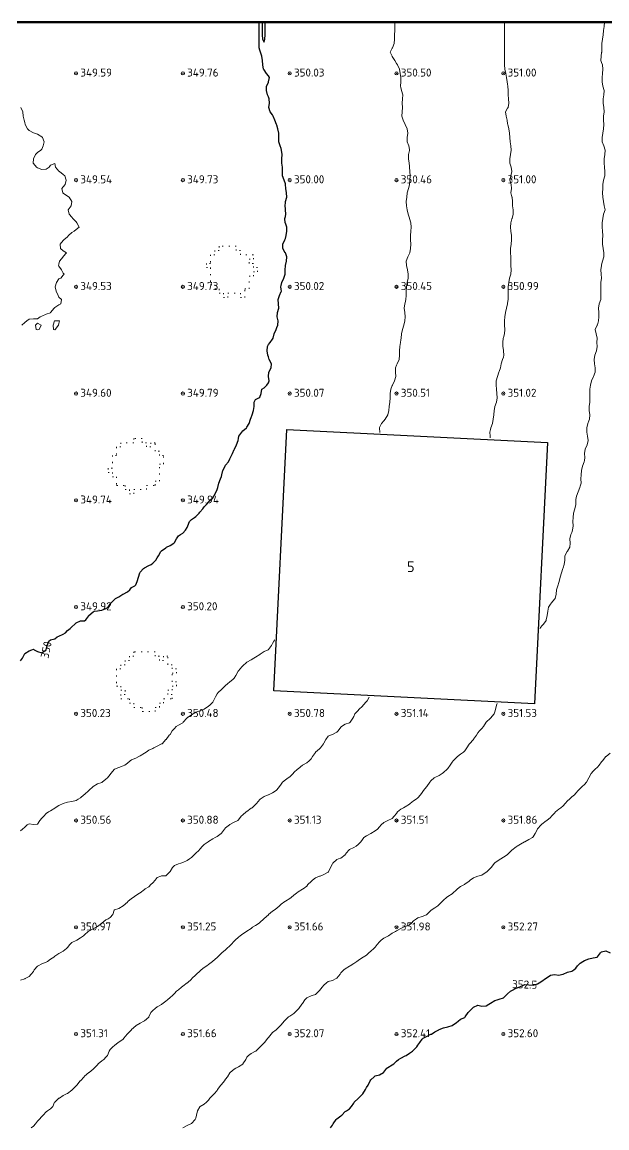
# Model space of a CAD drawing. Header units: metres. Extents: x 137 to 305, y -4507 to -4328.
# Drawn here: x 186.4 to 241.1, y -4431.3 to -4327.7 of the extents above; entities that cross this region are included whole.
import ezdxf
from ezdxf.enums import TextEntityAlignment as Align

# ---------------------------------------------------------------- set-up
doc = ezdxf.new("R2010")
doc.units = ezdxf.units.M
doc.linetypes.add('DOT', pattern=[0.508, 0, -0.508])
for name, color, linetype, lineweight in [('UZ013_СТРОЕНИЯ', 7, 'Continuous', 30), ('UZ013_СТРОЕНИЯ_ПОДП', 7, 'Continuous', 13), ('UZ329_ГОРИЗОНТАЛИ_ОСН', 30, 'Continuous', 13), ('UZ329_ГОРИЗОНТАЛИ_ПОДП', 30, 'Continuous', 13), ('UZ329_ГОРИЗОНТАЛИ_УТОЛЩ', 30, 'Continuous', 30), ('UZ330_ОТМЕТКИ', 7, 'Continuous', 13), ('UZ368_РАСТИТЕЛЬНОСТЬ', 94, 'Continuous', 13), ('КОНТРОЛЬ_ТРЕБУЕТ_ДЕШИФР', 1, 'Continuous', 25), ('РАМКА', 7, 'Continuous', 50)]:
    doc.layers.add(name, color=color, linetype=linetype, lineweight=lineweight)
doc.styles.add('GOST', font='isocpeur.ttf')

msp = doc.modelspace()

# ---------------------------------------------------------------- linework, layer by layer
at = {"layer": 'UZ013_СТРОЕНИЯ'}
msp.add_lwpolyline([(209.94, -4390.4), (211.16, -4365.91), (235.56, -4367.13), (234.34, -4391.62), (209.94, -4390.4)], close=True, dxfattribs=at)
at = {"layer": 'UZ329_ГОРИЗОНТАЛИ_ОСН'}
for points in [[(219.86, -4366.19, 350.5), (219.86, -4366.15, 350.5), (219.82, -4365.79, 350.5), (219.82, -4365.75, 350.5), (219.82, -4365.74, 350.5), (220.01, -4365.35, 350.5), (220.22, -4365.09, 350.5), (220.35, -4364.95, 350.5), (220.62, -4364.55, 350.5), (220.62, -4364.54, 350.5), (220.69, -4364.15, 350.5), (220.74, -4363.75, 350.5), (220.8, -4363.35, 350.5), (220.81, -4362.95, 350.5), (220.83, -4362.55, 350.5), (220.9, -4362.15, 350.5), (221.02, -4361.78, 350.5), (221.03, -4361.75, 350.5), (221.24, -4361.35, 350.5), (221.35, -4360.95, 350.5), (221.31, -4360.55, 350.5), (221.31, -4360.15, 350.5), (221.42, -4359.89, 350.5), (221.49, -4359.75, 350.5), (221.66, -4359.35, 350.5), (221.7, -4358.95, 350.5), (221.69, -4358.55, 350.5), (221.73, -4358.15, 350.5), (221.78, -4357.75, 350.5), (221.82, -4357.52, 350.5), (221.84, -4357.35, 350.5), (221.89, -4356.95, 350.5), (221.97, -4356.55, 350.5), (222.11, -4356.15, 350.5), (222.2, -4355.75, 350.5), (222.22, -4355.35, 350.5), (222.19, -4354.95, 350.5), (222.14, -4354.55, 350.5), (222.19, -4354.15, 350.5), (222.22, -4354.05, 350.5), (222.29, -4353.75, 350.5), (222.31, -4353.35, 350.5), (222.31, -4352.95, 350.5), (222.34, -4352.55, 350.5), (222.42, -4352.15, 350.5), (222.51, -4351.75, 350.5), (222.52, -4351.35, 350.5), (222.45, -4350.95, 350.5), (222.35, -4350.55, 350.5), (222.32, -4350.15, 350.5), (222.48, -4349.75, 350.5), (222.62, -4349.42, 350.5), (222.65, -4349.35, 350.5), (222.74, -4348.95, 350.5), (222.77, -4348.55, 350.5), (222.74, -4348.15, 350.5), (222.73, -4347.75, 350.5), (222.76, -4347.35, 350.5), (222.78, -4346.95, 350.5), (222.75, -4346.55, 350.5), (222.63, -4346.15, 350.5), (222.62, -4346.11, 350.5), (222.5, -4345.75, 350.5), (222.4, -4345.35, 350.5), (222.34, -4344.95, 350.5), (222.33, -4344.55, 350.5), (222.38, -4344.15, 350.5), (222.42, -4343.75, 350.5), (222.53, -4343.35, 350.5), (222.62, -4342.98, 350.5), (222.63, -4342.95, 350.5), (222.66, -4342.55, 350.5), (222.71, -4342.15, 350.5), (222.68, -4341.75, 350.5), (222.63, -4341.35, 350.5), (222.62, -4341.24, 350.5), (222.59, -4340.95, 350.5), (222.54, -4340.55, 350.5), (222.54, -4340.15, 350.5), (222.62, -4339.78, 350.5), (222.63, -4339.75, 350.5), (222.62, -4339.68, 350.5), (222.58, -4339.35, 350.5), (222.43, -4338.95, 350.5), (222.41, -4338.55, 350.5), (222.49, -4338.15, 350.5), (222.4, -4337.75, 350.5), (222.22, -4337.35, 350.5), (222.22, -4337.34, 350.5), (222.05, -4336.95, 350.5), (221.92, -4336.55, 350.5), (221.94, -4336.15, 350.5), (221.98, -4335.75, 350.5), (221.96, -4335.35, 350.5), (221.99, -4334.95, 350.5), (222.02, -4334.55, 350.5), (221.89, -4334.15, 350.5), (221.82, -4333.88, 350.5), (221.79, -4333.75, 350.5), (221.82, -4333.35, 350.5), (221.81, -4332.95, 350.5), (221.77, -4332.55, 350.5), (221.7, -4332.15, 350.5), (221.51, -4331.75, 350.5), (221.42, -4331.62, 350.5), (221.26, -4331.35, 350.5), (221.02, -4330.97, 350.5), (221.01, -4330.95, 350.5), (220.83, -4330.55, 350.5), (221.02, -4330.19, 350.5), (221.03, -4330.15, 350.5), (221.19, -4329.75, 350.5), (221.23, -4329.35, 350.5), (221.24, -4328.95, 350.5), (221.25, -4328.55, 350.5), (221.25, -4328.15, 350.5), (221.25, -4327.75, 350.5)], [(230.2, -4366.71, 351), (230.19, -4366.55, 351), (230.16, -4366.15, 351), (230.22, -4365.93, 351), (230.26, -4365.75, 351), (230.39, -4365.35, 351), (230.46, -4364.95, 351), (230.52, -4364.55, 351), (230.56, -4364.15, 351), (230.62, -4363.78, 351), (230.63, -4363.75, 351), (230.78, -4363.35, 351), (230.83, -4362.95, 351), (230.8, -4362.55, 351), (230.79, -4362.15, 351), (230.75, -4361.75, 351), (230.76, -4361.35, 351), (230.86, -4360.95, 351), (231, -4360.55, 351), (231.02, -4360.48, 351), (231.15, -4360.15, 351), (231.22, -4359.75, 351), (231.35, -4359.35, 351), (231.42, -4359.13, 351), (231.47, -4358.95, 351), (231.43, -4358.55, 351), (231.42, -4358.48, 351), (231.37, -4358.15, 351), (231.36, -4357.75, 351), (231.41, -4357.35, 351), (231.42, -4357.31, 351), (231.52, -4356.95, 351), (231.56, -4356.55, 351), (231.54, -4356.15, 351), (231.53, -4355.75, 351), (231.55, -4355.35, 351), (231.63, -4354.95, 351), (231.71, -4354.55, 351), (231.81, -4354.15, 351), (231.82, -4354.09, 351), (231.88, -4353.75, 351), (231.87, -4353.35, 351), (231.86, -4352.95, 351), (231.88, -4352.55, 351), (231.92, -4352.15, 351), (232, -4351.75, 351), (232.12, -4351.35, 351), (232.16, -4350.95, 351), (232.13, -4350.55, 351), (232.13, -4350.15, 351), (232.13, -4349.75, 351), (232.1, -4349.35, 351), (232.1, -4348.95, 351), (232.15, -4348.55, 351), (232.19, -4348.15, 351), (232.17, -4347.75, 351), (232.11, -4347.35, 351), (232.09, -4346.95, 351), (232.11, -4346.55, 351), (232.22, -4346.18, 351), (232.23, -4346.15, 351), (232.33, -4345.75, 351), (232.33, -4345.35, 351), (232.29, -4344.95, 351), (232.28, -4344.55, 351), (232.23, -4344.15, 351), (232.22, -4344.11, 351), (232.13, -4343.75, 351), (232.18, -4343.35, 351), (232.16, -4342.95, 351), (232.03, -4342.55, 351), (232.12, -4342.15, 351), (232.22, -4341.75, 351), (232.22, -4341.75, 351), (232.22, -4341.74, 351), (232.15, -4341.35, 351), (232.03, -4340.95, 351), (232.03, -4340.55, 351), (232.1, -4340.15, 351), (232.16, -4339.75, 351), (232.12, -4339.35, 351), (232.05, -4338.95, 351), (232.03, -4338.55, 351), (231.99, -4338.15, 351), (231.92, -4337.75, 351), (231.84, -4337.35, 351), (231.82, -4337.28, 351), (231.77, -4336.95, 351), (231.67, -4336.55, 351), (231.63, -4336.15, 351), (231.82, -4335.82, 351), (231.86, -4335.75, 351), (231.93, -4335.35, 351), (231.91, -4334.95, 351), (231.88, -4334.55, 351), (231.87, -4334.15, 351), (231.85, -4333.75, 351), (231.82, -4333.57, 351), (231.77, -4333.35, 351), (231.71, -4332.95, 351), (231.64, -4332.55, 351), (231.55, -4332.15, 351), (231.54, -4331.75, 351), (231.54, -4331.35, 351), (231.52, -4330.95, 351), (231.52, -4330.55, 351), (231.52, -4330.15, 351), (231.53, -4329.75, 351), (231.53, -4329.35, 351), (231.53, -4328.95, 351), (231.53, -4328.55, 351), (231.53, -4328.15, 351), (231.53, -4327.75, 351)], [(234.84, -4384.57, 351.5), (234.85, -4384.55, 351.5), (235.02, -4384.32, 351.5), (235.19, -4384.15, 351.5), (235.42, -4383.8, 351.5), (235.44, -4383.75, 351.5), (235.53, -4383.35, 351.5), (235.58, -4382.95, 351.5), (235.64, -4382.55, 351.5), (235.82, -4382.29, 351.5), (235.93, -4382.15, 351.5), (236.22, -4381.82, 351.5), (236.26, -4381.75, 351.5), (236.35, -4381.35, 351.5), (236.41, -4380.95, 351.5), (236.53, -4380.55, 351.5), (236.62, -4380.26, 351.5), (236.65, -4380.15, 351.5), (236.74, -4379.75, 351.5), (236.87, -4379.35, 351.5), (237, -4378.95, 351.5), (237.02, -4378.89, 351.5), (237.12, -4378.55, 351.5), (237.17, -4378.15, 351.5), (237.17, -4377.75, 351.5), (237.4, -4377.35, 351.5), (237.42, -4377.32, 351.5), (237.65, -4376.95, 351.5), (237.68, -4376.55, 351.5), (237.63, -4376.15, 351.5), (237.73, -4375.75, 351.5), (237.82, -4375.56, 351.5), (237.89, -4375.35, 351.5), (237.94, -4374.95, 351.5), (237.93, -4374.55, 351.5), (237.94, -4374.15, 351.5), (237.99, -4373.75, 351.5), (238.11, -4373.35, 351.5), (238.2, -4372.95, 351.5), (238.21, -4372.55, 351.5), (238.22, -4372.47, 351.5), (238.26, -4372.15, 351.5), (238.41, -4371.75, 351.5), (238.59, -4371.35, 351.5), (238.62, -4371.24, 351.5), (238.7, -4370.95, 351.5), (238.68, -4370.55, 351.5), (238.7, -4370.15, 351.5), (238.74, -4369.75, 351.5), (238.83, -4369.35, 351.5), (239, -4368.95, 351.5), (239.02, -4368.83, 351.5), (239.05, -4368.55, 351.5), (239.03, -4368.15, 351.5), (239.08, -4367.75, 351.5), (239.27, -4367.35, 351.5), (239.35, -4366.95, 351.5), (239.29, -4366.55, 351.5), (239.22, -4366.15, 351.5), (239.23, -4365.75, 351.5), (239.34, -4365.35, 351.5), (239.42, -4365.1, 351.5), (239.47, -4364.95, 351.5), (239.51, -4364.55, 351.5), (239.44, -4364.15, 351.5), (239.46, -4363.75, 351.5), (239.53, -4363.35, 351.5), (239.53, -4362.95, 351.5), (239.51, -4362.55, 351.5), (239.51, -4362.15, 351.5), (239.57, -4361.75, 351.5), (239.67, -4361.35, 351.5), (239.82, -4361, 351.5), (239.85, -4360.95, 351.5), (240.01, -4360.55, 351.5), (240, -4360.15, 351.5), (239.94, -4359.75, 351.5), (239.91, -4359.35, 351.5), (239.98, -4358.95, 351.5), (240.15, -4358.55, 351.5), (240.2, -4358.15, 351.5), (240.17, -4357.75, 351.5), (240.19, -4357.35, 351.5), (240.11, -4356.95, 351.5), (240.02, -4356.55, 351.5), (240.19, -4356.15, 351.5), (240.22, -4356.1, 351.5), (240.34, -4355.75, 351.5), (240.37, -4355.35, 351.5), (240.35, -4354.95, 351.5), (240.33, -4354.55, 351.5), (240.4, -4354.15, 351.5), (240.53, -4353.75, 351.5), (240.56, -4353.35, 351.5), (240.55, -4352.95, 351.5), (240.55, -4352.55, 351.5), (240.56, -4352.15, 351.5), (240.6, -4351.75, 351.5), (240.57, -4351.35, 351.5), (240.55, -4350.95, 351.5), (240.6, -4350.55, 351.5), (240.62, -4350.49, 351.5), (240.71, -4350.15, 351.5), (240.83, -4349.75, 351.5), (240.83, -4349.35, 351.5), (240.75, -4348.95, 351.5), (240.7, -4348.55, 351.5), (240.7, -4348.15, 351.5), (240.72, -4347.75, 351.5), (240.7, -4347.35, 351.5), (240.66, -4346.95, 351.5), (240.68, -4346.55, 351.5), (240.73, -4346.15, 351.5), (240.81, -4345.75, 351.5), (240.95, -4345.35, 351.5), (240.87, -4344.95, 351.5), (240.78, -4344.55, 351.5), (240.74, -4344.15, 351.5), (240.71, -4343.75, 351.5), (240.72, -4343.35, 351.5), (240.73, -4342.95, 351.5), (240.8, -4342.55, 351.5), (240.91, -4342.15, 351.5), (240.91, -4341.75, 351.5), (240.88, -4341.35, 351.5), (240.86, -4340.95, 351.5), (240.86, -4340.55, 351.5), (240.92, -4340.15, 351.5), (240.95, -4339.75, 351.5), (240.82, -4339.35, 351.5), (240.66, -4338.95, 351.5), (240.66, -4338.55, 351.5), (240.73, -4338.15, 351.5), (240.79, -4337.75, 351.5), (240.83, -4337.35, 351.5), (240.8, -4336.95, 351.5), (240.8, -4336.55, 351.5), (240.85, -4336.15, 351.5), (240.82, -4335.75, 351.5), (240.77, -4335.35, 351.5), (240.77, -4334.95, 351.5), (240.84, -4334.55, 351.5), (240.85, -4334.15, 351.5), (240.72, -4333.75, 351.5), (240.66, -4333.35, 351.5), (240.66, -4332.95, 351.5), (240.69, -4332.55, 351.5), (240.73, -4332.15, 351.5), (240.69, -4331.75, 351.5), (240.62, -4331.53, 351.5), (240.56, -4331.35, 351.5), (240.58, -4330.95, 351.5), (240.62, -4330.59, 351.5), (240.63, -4330.55, 351.5), (240.63, -4330.15, 351.5), (240.64, -4329.75, 351.5), (240.7, -4329.35, 351.5), (240.76, -4328.95, 351.5), (240.8, -4328.55, 351.5), (240.85, -4328.15, 351.5), (240.88, -4327.75, 351.5)], [(186.33, -4356.15, 349.5), (186.62, -4355.9, 349.5), (186.8, -4355.75, 349.5), (187.02, -4355.58, 349.5), (187.42, -4355.54, 349.5), (187.82, -4355.56, 349.5), (188.07, -4355.35, 349.5), (188.22, -4355.29, 349.5), (188.62, -4355.12, 349.5), (189.02, -4354.97, 349.5), (189.04, -4354.95, 349.5), (189.36, -4354.55, 349.5), (189.42, -4354.49, 349.5), (189.82, -4354.24, 349.5), (189.99, -4354.15, 349.5), (190.06, -4353.75, 349.5), (189.82, -4353.52, 349.5), (189.75, -4353.35, 349.5), (189.57, -4352.95, 349.5), (189.47, -4352.55, 349.5), (189.59, -4352.15, 349.5), (189.82, -4351.81, 349.5), (189.99, -4351.75, 349.5), (190.22, -4351.47, 349.5), (190.3, -4351.35, 349.5), (190.22, -4351.27, 349.5), (190.07, -4350.95, 349.5), (189.82, -4350.6, 349.5), (189.79, -4350.55, 349.5), (189.82, -4350.42, 349.5), (189.86, -4350.15, 349.5), (190.2, -4349.75, 349.5), (190.22, -4349.71, 349.5), (190.51, -4349.35, 349.5), (190.22, -4349.19, 349.5), (189.96, -4348.95, 349.5), (189.93, -4348.55, 349.5), (190.22, -4348.21, 349.5), (190.27, -4348.15, 349.5), (190.62, -4347.86, 349.5), (190.72, -4347.75, 349.5), (191.02, -4347.47, 349.5), (191.24, -4347.35, 349.5), (191.42, -4347.18, 349.5), (191.71, -4346.95, 349.5), (191.49, -4346.55, 349.5), (191.42, -4346.47, 349.5), (191.13, -4346.15, 349.5), (191.02, -4346.02, 349.5), (190.77, -4345.75, 349.5), (190.69, -4345.35, 349.5), (190.95, -4344.95, 349.5), (191.01, -4344.55, 349.5), (190.76, -4344.15, 349.5), (190.62, -4344.07, 349.5), (190.22, -4343.77, 349.5), (190.19, -4343.75, 349.5), (190.09, -4343.35, 349.5), (190.22, -4343.17, 349.5), (190.4, -4342.95, 349.5), (190.48, -4342.55, 349.5), (190.36, -4342.15, 349.5), (190.22, -4342.03, 349.5), (189.87, -4341.75, 349.5), (189.82, -4341.7, 349.5), (189.51, -4341.35, 349.5), (189.42, -4340.99, 349.5), (189.02, -4341.16, 349.5), (188.91, -4341.35, 349.5), (188.62, -4341.53, 349.5), (188.22, -4341.57, 349.5), (187.82, -4341.41, 349.5), (187.72, -4341.35, 349.5), (187.42, -4341, 349.5), (187.39, -4340.95, 349.5), (187.42, -4340.56, 349.5), (187.42, -4340.55, 349.5), (187.61, -4340.15, 349.5), (187.82, -4339.98, 349.5), (188.13, -4339.75, 349.5), (188.22, -4339.64, 349.5), (188.35, -4339.35, 349.5), (188.44, -4338.95, 349.5), (188.27, -4338.55, 349.5), (188.22, -4338.5, 349.5), (187.82, -4338.26, 349.5), (187.52, -4338.15, 349.5), (187.42, -4338.11, 349.5), (187.02, -4337.91, 349.5), (186.87, -4337.75, 349.5), (186.67, -4337.35, 349.5), (186.62, -4337.16, 349.5), (186.55, -4336.95, 349.5), (186.48, -4336.55, 349.5), (186.44, -4336.15, 349.5), (186.26, -4335.75, 349.5)], [(187.82, -4355.96, 349.5), (187.61, -4356.15, 349.5), (187.68, -4356.55, 349.5), (187.82, -4356.59, 349.5), (187.98, -4356.55, 349.5), (188.15, -4356.15, 349.5), (187.82, -4355.96, 349.5)], [(189.42, -4355.73, 349.5), (189.41, -4355.75, 349.5), (189.28, -4356.15, 349.5), (189.31, -4356.55, 349.5), (189.42, -4356.59, 349.5), (189.47, -4356.55, 349.5), (189.78, -4356.15, 349.5), (189.82, -4355.99, 349.5), (189.88, -4355.75, 349.5), (189.82, -4355.72, 349.5), (189.42, -4355.73, 349.5)], [(186.22, -4403.52, 350.5), (186.42, -4403.35, 350.5), (186.62, -4403.16, 350.5), (186.85, -4402.95, 350.5), (187.02, -4402.87, 350.5), (187.42, -4402.91, 350.5), (187.82, -4402.88, 350.5), (188.02, -4402.55, 350.5), (188.22, -4402.32, 350.5), (188.4, -4402.15, 350.5), (188.62, -4401.9, 350.5), (188.84, -4401.75, 350.5), (189.02, -4401.63, 350.5), (189.42, -4401.4, 350.5), (189.47, -4401.35, 350.5), (189.82, -4401.15, 350.5), (190.22, -4400.95, 350.5), (190.22, -4400.95, 350.5), (190.62, -4400.82, 350.5), (191.02, -4400.78, 350.5), (191.42, -4400.68, 350.5), (191.62, -4400.55, 350.5), (191.82, -4400.43, 350.5), (192.16, -4400.15, 350.5), (192.22, -4400.1, 350.5), (192.6, -4399.75, 350.5), (192.62, -4399.73, 350.5), (193.02, -4399.36, 350.5), (193.03, -4399.35, 350.5), (193.42, -4399.12, 350.5), (193.82, -4398.98, 350.5), (193.87, -4398.95, 350.5), (194.22, -4398.67, 350.5), (194.36, -4398.55, 350.5), (194.62, -4398.24, 350.5), (194.69, -4398.15, 350.5), (195.01, -4397.75, 350.5), (195.02, -4397.74, 350.5), (195.42, -4397.59, 350.5), (195.82, -4397.44, 350.5), (196, -4397.35, 350.5), (196.22, -4397.19, 350.5), (196.47, -4396.95, 350.5), (196.62, -4396.85, 350.5), (197.02, -4396.7, 350.5), (197.31, -4396.55, 350.5), (197.42, -4396.49, 350.5), (197.82, -4396.25, 350.5), (197.97, -4396.15, 350.5), (198.22, -4395.96, 350.5), (198.62, -4395.79, 350.5), (198.71, -4395.75, 350.5), (199.02, -4395.57, 350.5), (199.42, -4395.37, 350.5), (199.47, -4395.35, 350.5), (199.82, -4394.97, 350.5), (199.84, -4394.95, 350.5), (200.15, -4394.55, 350.5), (200.22, -4394.49, 350.5), (200.43, -4394.15, 350.5), (200.62, -4393.92, 350.5), (200.78, -4393.75, 350.5), (201.02, -4393.63, 350.5), (201.42, -4393.39, 350.5), (201.46, -4393.35, 350.5), (201.8, -4392.95, 350.5), (201.82, -4392.93, 350.5), (202.22, -4392.64, 350.5), (202.39, -4392.55, 350.5), (202.62, -4392.4, 350.5), (203.02, -4392.26, 350.5), (203.33, -4392.15, 350.5), (203.42, -4392.13, 350.5), (203.82, -4391.83, 350.5), (203.93, -4391.75, 350.5), (204.22, -4391.45, 350.5), (204.3, -4391.35, 350.5), (204.47, -4390.95, 350.5), (204.62, -4390.69, 350.5), (204.71, -4390.55, 350.5), (205.02, -4390.27, 350.5), (205.16, -4390.15, 350.5), (205.42, -4389.9, 350.5), (205.61, -4389.75, 350.5), (205.82, -4389.56, 350.5), (206.09, -4389.35, 350.5), (206.22, -4389.2, 350.5), (206.38, -4388.95, 350.5), (206.59, -4388.55, 350.5), (206.62, -4388.52, 350.5), (206.94, -4388.15, 350.5), (207.02, -4388.07, 350.5), (207.37, -4387.75, 350.5), (207.42, -4387.72, 350.5), (207.82, -4387.49, 350.5), (208.06, -4387.35, 350.5), (208.22, -4387.24, 350.5), (208.62, -4386.98, 350.5), (208.67, -4386.95, 350.5), (209.02, -4386.7, 350.5), (209.41, -4386.55, 350.5), (209.42, -4386.54, 350.5), (209.72, -4386.15, 350.5), (209.82, -4385.95, 350.5), (209.92, -4385.75, 350.5), (210.03, -4385.62, 350.5)], [(186.22, -4417.52, 351), (186.62, -4417.37, 351), (186.67, -4417.35, 351), (187.02, -4417.15, 351), (187.21, -4416.95, 351), (187.42, -4416.68, 351), (187.5, -4416.55, 351), (187.82, -4416.18, 351), (187.86, -4416.15, 351), (188.22, -4415.98, 351), (188.62, -4415.82, 351), (188.74, -4415.75, 351), (189.02, -4415.55, 351), (189.33, -4415.35, 351), (189.42, -4415.27, 351), (189.82, -4415, 351), (189.92, -4414.95, 351), (190.22, -4414.79, 351), (190.54, -4414.55, 351), (190.62, -4414.45, 351), (190.84, -4414.15, 351), (191.02, -4413.97, 351), (191.42, -4413.8, 351), (191.5, -4413.75, 351), (191.82, -4413.54, 351), (192.12, -4413.35, 351), (192.22, -4413.26, 351), (192.55, -4412.95, 351), (192.62, -4412.91, 351), (193.02, -4412.69, 351), (193.31, -4412.55, 351), (193.42, -4412.49, 351), (193.82, -4412.17, 351), (193.84, -4412.15, 351), (194.22, -4411.85, 351), (194.44, -4411.75, 351), (194.62, -4411.63, 351), (194.85, -4411.35, 351), (195, -4410.95, 351), (195.02, -4410.93, 351), (195.42, -4410.78, 351), (195.82, -4410.55, 351), (195.82, -4410.55, 351), (196.22, -4410.19, 351), (196.27, -4410.15, 351), (196.62, -4409.86, 351), (196.77, -4409.75, 351), (197.02, -4409.57, 351), (197.36, -4409.35, 351), (197.42, -4409.31, 351), (197.82, -4409, 351), (197.89, -4408.95, 351), (198.22, -4408.75, 351), (198.43, -4408.55, 351), (198.62, -4408.38, 351), (198.81, -4408.15, 351), (199.02, -4407.88, 351), (199.36, -4407.75, 351), (199.42, -4407.73, 351), (199.82, -4407.72, 351), (200.2, -4407.35, 351), (200.22, -4407.32, 351), (200.44, -4406.95, 351), (200.62, -4406.77, 351), (201.02, -4406.6, 351), (201.22, -4406.55, 351), (201.42, -4406.49, 351), (201.82, -4406.31, 351), (202.05, -4406.15, 351), (202.22, -4406, 351), (202.48, -4405.75, 351), (202.62, -4405.62, 351), (202.9, -4405.35, 351), (203.02, -4405.24, 351), (203.27, -4404.95, 351), (203.42, -4404.8, 351), (203.78, -4404.55, 351), (203.82, -4404.53, 351), (204.22, -4404.28, 351), (204.44, -4404.15, 351), (204.62, -4404.05, 351), (204.99, -4403.75, 351), (205.02, -4403.72, 351), (205.3, -4403.35, 351), (205.42, -4403.22, 351), (205.77, -4402.95, 351), (205.82, -4402.92, 351), (206.22, -4402.71, 351), (206.57, -4402.55, 351), (206.62, -4402.5, 351), (206.88, -4402.15, 351), (207.02, -4402.02, 351), (207.34, -4401.75, 351), (207.42, -4401.7, 351), (207.82, -4401.39, 351), (207.89, -4401.35, 351), (208.22, -4401.06, 351), (208.32, -4400.95, 351), (208.62, -4400.59, 351), (208.65, -4400.55, 351), (209.02, -4400.31, 351), (209.4, -4400.15, 351), (209.42, -4400.14, 351), (209.82, -4399.96, 351), (210.16, -4399.75, 351), (210.22, -4399.67, 351), (210.47, -4399.35, 351), (210.62, -4399.14, 351), (210.76, -4398.95, 351), (211.02, -4398.75, 351), (211.27, -4398.55, 351), (211.42, -4398.45, 351), (211.74, -4398.15, 351), (211.82, -4398.06, 351), (212.16, -4397.75, 351), (212.22, -4397.7, 351), (212.62, -4397.36, 351), (212.63, -4397.35, 351), (213.02, -4397.14, 351), (213.24, -4396.95, 351), (213.42, -4396.76, 351), (213.56, -4396.55, 351), (213.82, -4396.17, 351), (213.84, -4396.15, 351), (214.22, -4395.82, 351), (214.29, -4395.75, 351), (214.59, -4395.35, 351), (214.62, -4395.29, 351), (214.79, -4394.95, 351), (215.02, -4394.65, 351), (215.23, -4394.55, 351), (215.42, -4394.5, 351), (215.82, -4394.27, 351), (215.95, -4394.15, 351), (216.22, -4393.8, 351), (216.28, -4393.75, 351), (216.62, -4393.52, 351), (217.02, -4393.39, 351), (217.07, -4393.35, 351), (217.33, -4392.95, 351), (217.42, -4392.79, 351), (217.53, -4392.55, 351), (217.82, -4392.24, 351), (217.9, -4392.15, 351), (218.22, -4391.83, 351), (218.31, -4391.75, 351), (218.62, -4391.4, 351), (218.66, -4391.35, 351), (218.87, -4391, 351)], [(187.22, -4431.35, 351.5), (187.42, -4431.18, 351.5), (187.62, -4430.95, 351.5), (187.82, -4430.72, 351.5), (187.96, -4430.55, 351.5), (188.22, -4430.28, 351.5), (188.33, -4430.15, 351.5), (188.62, -4429.84, 351.5), (188.76, -4429.75, 351.5), (189.02, -4429.56, 351.5), (189.23, -4429.35, 351.5), (189.41, -4428.95, 351.5), (189.42, -4428.94, 351.5), (189.82, -4428.57, 351.5), (189.86, -4428.55, 351.5), (190.22, -4428.31, 351.5), (190.54, -4428.15, 351.5), (190.62, -4428.11, 351.5), (191.02, -4427.81, 351.5), (191.09, -4427.75, 351.5), (191.42, -4427.42, 351.5), (191.49, -4427.35, 351.5), (191.8, -4426.95, 351.5), (191.82, -4426.93, 351.5), (192.17, -4426.55, 351.5), (192.22, -4426.51, 351.5), (192.62, -4426.16, 351.5), (192.64, -4426.15, 351.5), (193.02, -4425.85, 351.5), (193.11, -4425.75, 351.5), (193.42, -4425.44, 351.5), (193.5, -4425.35, 351.5), (193.82, -4425.07, 351.5), (194.01, -4424.95, 351.5), (194.22, -4424.73, 351.5), (194.37, -4424.55, 351.5), (194.51, -4424.15, 351.5), (194.62, -4424, 351.5), (194.85, -4423.75, 351.5), (195.02, -4423.62, 351.5), (195.37, -4423.35, 351.5), (195.42, -4423.3, 351.5), (195.82, -4423.02, 351.5), (195.88, -4422.95, 351.5), (196.19, -4422.55, 351.5), (196.22, -4422.53, 351.5), (196.61, -4422.15, 351.5), (196.62, -4422.14, 351.5), (197.02, -4421.77, 351.5), (197.04, -4421.75, 351.5), (197.42, -4421.54, 351.5), (197.77, -4421.35, 351.5), (197.82, -4421.32, 351.5), (198.22, -4420.96, 351.5), (198.22, -4420.95, 351.5), (198.43, -4420.55, 351.5), (198.62, -4420.34, 351.5), (198.81, -4420.15, 351.5), (199.02, -4420.01, 351.5), (199.42, -4419.77, 351.5), (199.46, -4419.75, 351.5), (199.82, -4419.48, 351.5), (199.99, -4419.35, 351.5), (200.22, -4419.13, 351.5), (200.44, -4418.95, 351.5), (200.62, -4418.74, 351.5), (200.82, -4418.55, 351.5), (201.02, -4418.4, 351.5), (201.29, -4418.15, 351.5), (201.42, -4418.06, 351.5), (201.82, -4417.77, 351.5), (201.85, -4417.75, 351.5), (202.22, -4417.41, 351.5), (202.27, -4417.35, 351.5), (202.62, -4417, 351.5), (202.7, -4416.95, 351.5), (203.02, -4416.67, 351.5), (203.14, -4416.55, 351.5), (203.42, -4416.32, 351.5), (203.66, -4416.15, 351.5), (203.82, -4416.05, 351.5), (204.18, -4415.75, 351.5), (204.22, -4415.71, 351.5), (204.62, -4415.38, 351.5), (204.66, -4415.35, 351.5), (205.02, -4414.99, 351.5), (205.06, -4414.95, 351.5), (205.42, -4414.65, 351.5), (205.54, -4414.55, 351.5), (205.82, -4414.29, 351.5), (205.95, -4414.15, 351.5), (206.22, -4413.85, 351.5), (206.31, -4413.75, 351.5), (206.62, -4413.48, 351.5), (206.79, -4413.35, 351.5), (207.02, -4413.18, 351.5), (207.36, -4412.95, 351.5), (207.42, -4412.91, 351.5), (207.82, -4412.67, 351.5), (207.95, -4412.55, 351.5), (208.22, -4412.37, 351.5), (208.55, -4412.15, 351.5), (208.62, -4412.1, 351.5), (209, -4411.75, 351.5), (209.02, -4411.73, 351.5), (209.42, -4411.37, 351.5), (209.44, -4411.35, 351.5), (209.82, -4411.05, 351.5), (209.95, -4410.95, 351.5), (210.22, -4410.76, 351.5), (210.47, -4410.55, 351.5), (210.62, -4410.4, 351.5), (210.95, -4410.15, 351.5), (211.02, -4410.11, 351.5), (211.42, -4409.86, 351.5), (211.55, -4409.75, 351.5), (211.82, -4409.53, 351.5), (212.05, -4409.35, 351.5), (212.22, -4409.23, 351.5), (212.62, -4408.98, 351.5), (212.68, -4408.95, 351.5), (213.02, -4408.69, 351.5), (213.13, -4408.55, 351.5), (213.42, -4408.25, 351.5), (213.55, -4408.15, 351.5), (213.82, -4407.93, 351.5), (214.22, -4407.77, 351.5), (214.27, -4407.75, 351.5), (214.62, -4407.61, 351.5), (215.02, -4407.38, 351.5), (215.04, -4407.35, 351.5), (215.23, -4406.95, 351.5), (215.42, -4406.6, 351.5), (215.45, -4406.55, 351.5), (215.82, -4406.2, 351.5), (216, -4406.15, 351.5), (216.22, -4406.08, 351.5), (216.61, -4405.75, 351.5), (216.62, -4405.73, 351.5), (216.91, -4405.35, 351.5), (217.02, -4405.26, 351.5), (217.42, -4405.07, 351.5), (217.64, -4404.95, 351.5), (217.82, -4404.79, 351.5), (218.07, -4404.55, 351.5), (218.22, -4404.34, 351.5), (218.37, -4404.15, 351.5), (218.62, -4403.98, 351.5), (219.01, -4403.75, 351.5), (219.02, -4403.75, 351.5), (219.42, -4403.53, 351.5), (219.65, -4403.35, 351.5), (219.82, -4403.14, 351.5), (219.98, -4402.95, 351.5), (220.22, -4402.75, 351.5), (220.6, -4402.55, 351.5), (220.62, -4402.54, 351.5), (221.02, -4402.35, 351.5), (221.21, -4402.15, 351.5), (221.42, -4401.88, 351.5), (221.51, -4401.75, 351.5), (221.82, -4401.49, 351.5), (222.07, -4401.35, 351.5), (222.22, -4401.27, 351.5), (222.62, -4401.01, 351.5), (222.71, -4400.95, 351.5), (223.02, -4400.72, 351.5), (223.26, -4400.55, 351.5), (223.42, -4400.41, 351.5), (223.66, -4400.15, 351.5), (223.82, -4399.92, 351.5), (223.95, -4399.75, 351.5), (224.22, -4399.38, 351.5), (224.25, -4399.35, 351.5), (224.53, -4398.95, 351.5), (224.62, -4398.83, 351.5), (224.95, -4398.55, 351.5), (225.02, -4398.51, 351.5), (225.42, -4398.33, 351.5), (225.68, -4398.15, 351.5), (225.82, -4398.06, 351.5), (226.16, -4397.75, 351.5), (226.22, -4397.68, 351.5), (226.43, -4397.35, 351.5), (226.62, -4397.07, 351.5), (226.72, -4396.95, 351.5), (227.02, -4396.66, 351.5), (227.14, -4396.55, 351.5), (227.42, -4396.33, 351.5), (227.69, -4396.15, 351.5), (227.82, -4396.02, 351.5), (228.01, -4395.75, 351.5), (228.22, -4395.41, 351.5), (228.26, -4395.35, 351.5), (228.61, -4394.95, 351.5), (228.62, -4394.94, 351.5), (228.9, -4394.55, 351.5), (229.02, -4394.34, 351.5), (229.2, -4394.15, 351.5), (229.42, -4393.92, 351.5), (229.55, -4393.75, 351.5), (229.82, -4393.35, 351.5), (229.82, -4393.35, 351.5), (230.22, -4392.95, 351.5), (230.22, -4392.95, 351.5), (230.57, -4392.55, 351.5), (230.62, -4392.36, 351.5), (230.67, -4392.15, 351.5), (230.79, -4391.75, 351.5), (230.85, -4391.6, 351.5)], [(201.42, -4431.35, 352), (201.82, -4431.11, 352), (202.16, -4430.95, 352), (202.22, -4430.93, 352), (202.57, -4430.55, 352), (202.62, -4430.43, 352), (202.69, -4430.15, 352), (202.79, -4429.75, 352), (203.02, -4429.37, 352), (203.05, -4429.35, 352), (203.42, -4429.12, 352), (203.63, -4428.95, 352), (203.82, -4428.74, 352), (203.94, -4428.55, 352), (204.22, -4428.27, 352), (204.34, -4428.15, 352), (204.62, -4427.83, 352), (204.67, -4427.75, 352), (204.97, -4427.35, 352), (205.02, -4427.29, 352), (205.31, -4426.95, 352), (205.42, -4426.79, 352), (205.59, -4426.55, 352), (205.82, -4426.19, 352), (205.85, -4426.15, 352), (206.22, -4425.84, 352), (206.37, -4425.75, 352), (206.62, -4425.62, 352), (207.02, -4425.36, 352), (207.03, -4425.35, 352), (207.3, -4424.95, 352), (207.42, -4424.72, 352), (207.55, -4424.55, 352), (207.82, -4424.38, 352), (208.22, -4424.16, 352), (208.24, -4424.15, 352), (208.62, -4423.78, 352), (208.67, -4423.75, 352), (209.02, -4423.38, 352), (209.05, -4423.35, 352), (209.36, -4422.95, 352), (209.42, -4422.88, 352), (209.68, -4422.55, 352), (209.82, -4422.42, 352), (210.16, -4422.15, 352), (210.22, -4422.1, 352), (210.57, -4421.75, 352), (210.62, -4421.69, 352), (210.91, -4421.35, 352), (211.02, -4421.21, 352), (211.3, -4420.95, 352), (211.42, -4420.87, 352), (211.82, -4420.63, 352), (211.91, -4420.55, 352), (212.22, -4420.22, 352), (212.28, -4420.15, 352), (212.56, -4419.75, 352), (212.62, -4419.68, 352), (212.85, -4419.35, 352), (213.02, -4419.17, 352), (213.42, -4418.97, 352), (213.53, -4418.95, 352), (213.82, -4418.86, 352), (214.16, -4418.55, 352), (214.22, -4418.48, 352), (214.45, -4418.15, 352), (214.62, -4417.96, 352), (214.85, -4417.75, 352), (215.02, -4417.64, 352), (215.42, -4417.53, 352), (215.77, -4417.35, 352), (215.82, -4417.32, 352), (216.15, -4416.95, 352), (216.22, -4416.83, 352), (216.49, -4416.55, 352), (216.62, -4416.45, 352), (217.02, -4416.19, 352), (217.08, -4416.15, 352), (217.42, -4415.95, 352), (217.71, -4415.75, 352), (217.82, -4415.65, 352), (218.22, -4415.39, 352), (218.3, -4415.35, 352), (218.62, -4415.15, 352), (218.83, -4414.95, 352), (219.02, -4414.8, 352), (219.28, -4414.55, 352), (219.42, -4414.4, 352), (219.62, -4414.15, 352), (219.82, -4413.91, 352), (219.99, -4413.75, 352), (220.22, -4413.58, 352), (220.62, -4413.37, 352), (220.66, -4413.35, 352), (221.02, -4413.11, 352), (221.32, -4412.95, 352), (221.42, -4412.89, 352), (221.82, -4412.68, 352), (222.06, -4412.55, 352), (222.22, -4412.49, 352), (222.62, -4412.31, 352), (222.83, -4412.15, 352), (223.02, -4411.96, 352), (223.29, -4411.75, 352), (223.42, -4411.66, 352), (223.82, -4411.55, 352), (224.22, -4411.38, 352), (224.25, -4411.35, 352), (224.62, -4410.99, 352), (224.67, -4410.95, 352), (225.02, -4410.73, 352), (225.28, -4410.55, 352), (225.42, -4410.43, 352), (225.69, -4410.15, 352), (225.82, -4410.02, 352), (226.11, -4409.75, 352), (226.22, -4409.67, 352), (226.62, -4409.41, 352), (226.7, -4409.35, 352), (227.02, -4409.05, 352), (227.14, -4408.95, 352), (227.42, -4408.74, 352), (227.77, -4408.55, 352), (227.82, -4408.52, 352), (228.22, -4408.24, 352), (228.32, -4408.15, 352), (228.62, -4407.92, 352), (229.02, -4407.75, 352), (229.03, -4407.75, 352), (229.42, -4407.66, 352), (229.82, -4407.39, 352), (229.87, -4407.35, 352), (230.22, -4407, 352), (230.27, -4406.95, 352), (230.59, -4406.55, 352), (230.62, -4406.51, 352), (231.02, -4406.24, 352), (231.17, -4406.15, 352), (231.42, -4405.98, 352), (231.79, -4405.75, 352), (231.82, -4405.73, 352), (232.17, -4405.35, 352), (232.22, -4405.32, 352), (232.62, -4405, 352), (232.7, -4404.95, 352), (233.02, -4404.77, 352), (233.41, -4404.55, 352), (233.42, -4404.55, 352), (233.82, -4404.34, 352), (234.14, -4404.15, 352), (234.22, -4404.07, 352), (234.41, -4403.75, 352), (234.61, -4403.35, 352), (234.62, -4403.34, 352), (234.97, -4402.95, 352), (235.02, -4402.9, 352), (235.42, -4402.59, 352), (235.48, -4402.55, 352), (235.82, -4402.27, 352), (235.94, -4402.15, 352), (236.22, -4401.85, 352), (236.31, -4401.75, 352), (236.62, -4401.5, 352), (236.8, -4401.35, 352), (237.02, -4401.16, 352), (237.22, -4400.95, 352), (237.42, -4400.72, 352), (237.61, -4400.55, 352), (237.82, -4400.33, 352), (238.08, -4400.15, 352), (238.22, -4399.99, 352), (238.41, -4399.75, 352), (238.62, -4399.56, 352), (238.81, -4399.35, 352), (239.02, -4399.17, 352), (239.21, -4398.95, 352), (239.41, -4398.55, 352), (239.42, -4398.54, 352), (239.65, -4398.15, 352), (239.82, -4397.94, 352), (240, -4397.75, 352), (240.22, -4397.55, 352), (240.38, -4397.35, 352), (240.62, -4397.06, 352), (240.71, -4396.95, 352), (241.02, -4396.56, 352), (241.04, -4396.55, 352), (241.42, -4396.23, 352)]]:
    msp.add_polyline3d(points, dxfattribs=at)
at = {"layer": 'UZ329_ГОРИЗОНТАЛИ_УТОЛЩ'}
for points in [[(186.22, -4387.59, 350), (186.41, -4387.35, 350), (186.58, -4386.95, 350), (186.62, -4386.91, 350), (187.02, -4386.64, 350), (187.29, -4386.55, 350), (187.42, -4386.5, 350), (187.51, -4386.55, 350), (187.82, -4386.7, 350), (188.22, -4386.85, 350), (188.62, -4386.55, 350), (188.62, -4386.55, 350), (188.71, -4386.15, 350), (188.88, -4385.75, 350), (189.02, -4385.61, 350), (189.42, -4385.52, 350), (189.65, -4385.35, 350), (189.82, -4385.29, 350), (190.22, -4385.08, 350), (190.42, -4384.95, 350), (190.62, -4384.76, 350), (190.86, -4384.55, 350), (191.02, -4384.41, 350), (191.31, -4384.15, 350), (191.42, -4384.02, 350), (191.82, -4383.84, 350), (192.22, -4383.83, 350), (192.33, -4383.75, 350), (192.62, -4383.37, 350), (192.63, -4383.35, 350), (193.02, -4382.99, 350), (193.14, -4382.95, 350), (193.42, -4382.9, 350), (193.82, -4382.83, 350), (194.22, -4382.7, 350), (194.44, -4382.55, 350), (194.62, -4382.27, 350), (194.72, -4382.15, 350), (195.02, -4381.84, 350), (195.11, -4381.75, 350), (195.42, -4381.58, 350), (195.81, -4381.35, 350), (195.82, -4381.34, 350), (196.22, -4381.13, 350), (196.45, -4380.95, 350), (196.62, -4380.71, 350), (196.93, -4380.55, 350), (197.02, -4380.47, 350), (197.15, -4380.15, 350), (197.27, -4379.75, 350), (197.38, -4379.35, 350), (197.42, -4379.29, 350), (197.74, -4378.95, 350), (197.82, -4378.88, 350), (198.22, -4378.65, 350), (198.45, -4378.55, 350), (198.62, -4378.45, 350), (198.88, -4378.15, 350), (199.02, -4377.93, 350), (199.13, -4377.75, 350), (199.36, -4377.35, 350), (199.42, -4377.29, 350), (199.82, -4376.99, 350), (199.9, -4376.95, 350), (200.22, -4376.77, 350), (200.57, -4376.55, 350), (200.62, -4376.5, 350), (200.82, -4376.15, 350), (201.02, -4375.87, 350), (201.19, -4375.75, 350), (201.42, -4375.63, 350), (201.68, -4375.35, 350), (201.82, -4375.11, 350), (201.87, -4374.95, 350), (202.05, -4374.55, 350), (202.22, -4374.36, 350), (202.51, -4374.15, 350), (202.62, -4374.07, 350), (202.95, -4373.75, 350), (203.02, -4373.65, 350), (203.28, -4373.35, 350), (203.42, -4373.15, 350), (203.63, -4372.95, 350), (203.82, -4372.73, 350), (203.98, -4372.55, 350), (204.22, -4372.31, 350), (204.33, -4372.15, 350), (204.52, -4371.75, 350), (204.62, -4371.54, 350), (204.68, -4371.35, 350), (204.78, -4370.95, 350), (204.94, -4370.55, 350), (205.02, -4370.31, 350), (205.07, -4370.15, 350), (205.16, -4369.75, 350), (205.37, -4369.35, 350), (205.42, -4369.27, 350), (205.68, -4368.95, 350), (205.82, -4368.67, 350), (205.88, -4368.55, 350), (206.07, -4368.15, 350), (206.22, -4367.78, 350), (206.24, -4367.75, 350), (206.44, -4367.35, 350), (206.58, -4366.95, 350), (206.62, -4366.77, 350), (206.67, -4366.55, 350), (206.93, -4366.15, 350), (207.02, -4366.05, 350), (207.38, -4365.75, 350), (207.42, -4365.71, 350), (207.62, -4365.35, 350), (207.76, -4364.95, 350), (207.82, -4364.78, 350), (207.89, -4364.55, 350), (208.03, -4364.15, 350), (208.09, -4363.75, 350), (208.1, -4363.35, 350), (208.22, -4363.12, 350), (208.53, -4362.95, 350), (208.62, -4362.88, 350), (208.75, -4362.55, 350), (208.82, -4362.15, 350), (209.02, -4362, 350), (209.27, -4361.75, 350), (209.42, -4361.54, 350), (209.5, -4361.35, 350), (209.44, -4360.95, 350), (209.47, -4360.55, 350), (209.68, -4360.15, 350), (209.73, -4359.75, 350), (209.51, -4359.35, 350), (209.42, -4359.12, 350), (209.36, -4358.95, 350), (209.31, -4358.55, 350), (209.33, -4358.15, 350), (209.42, -4357.94, 350), (209.58, -4357.75, 350), (209.82, -4357.44, 350), (209.88, -4357.35, 350), (209.98, -4356.95, 350), (210.15, -4356.55, 350), (210.22, -4356.37, 350), (210.31, -4356.15, 350), (210.35, -4355.75, 350), (210.26, -4355.35, 350), (210.29, -4354.95, 350), (210.39, -4354.55, 350), (210.37, -4354.15, 350), (210.35, -4353.75, 350), (210.47, -4353.35, 350), (210.62, -4352.99, 350), (210.64, -4352.95, 350), (210.62, -4352.77, 350), (210.59, -4352.55, 350), (210.62, -4352.44, 350), (210.68, -4352.15, 350), (210.86, -4351.75, 350), (210.99, -4351.35, 350), (211.01, -4350.95, 350), (211.02, -4350.57, 350), (211.02, -4350.55, 350), (211.13, -4350.15, 350), (211.16, -4349.75, 350), (211.02, -4349.37, 350), (211.01, -4349.35, 350), (210.79, -4348.95, 350), (210.77, -4348.55, 350), (210.97, -4348.15, 350), (211.02, -4348.01, 350), (211.08, -4347.75, 350), (211.14, -4347.35, 350), (211.14, -4346.95, 350), (211.02, -4346.6, 350), (210.99, -4346.55, 350), (210.95, -4346.15, 350), (211.02, -4345.95, 350), (211.06, -4345.75, 350), (211.03, -4345.35, 350), (211.02, -4345.25, 350), (210.98, -4344.95, 350), (211.02, -4344.66, 350), (211.04, -4344.55, 350), (211.15, -4344.15, 350), (211.12, -4343.75, 350), (211.07, -4343.35, 350), (211.03, -4342.95, 350), (211.02, -4342.91, 350), (210.89, -4342.55, 350), (210.76, -4342.15, 350), (210.76, -4341.75, 350), (210.75, -4341.35, 350), (210.68, -4340.95, 350), (210.67, -4340.55, 350), (210.72, -4340.15, 350), (210.66, -4339.75, 350), (210.62, -4339.58, 350), (210.52, -4339.35, 350), (210.4, -4338.95, 350), (210.41, -4338.55, 350), (210.4, -4338.15, 350), (210.31, -4337.75, 350), (210.22, -4337.41, 350), (210.19, -4337.35, 350), (210.04, -4336.95, 350), (209.88, -4336.55, 350), (209.82, -4336.45, 350), (209.59, -4336.15, 350), (209.48, -4335.75, 350), (209.52, -4335.35, 350), (209.5, -4334.95, 350), (209.42, -4334.76, 350), (209.35, -4334.55, 350), (209.24, -4334.15, 350), (209.26, -4333.75, 350), (209.42, -4333.41, 350), (209.45, -4333.35, 350), (209.53, -4332.95, 350), (209.42, -4332.77, 350), (209.24, -4332.55, 350), (209.02, -4332.22, 350), (208.98, -4332.15, 350), (208.9, -4331.75, 350), (208.86, -4331.35, 350), (208.81, -4330.95, 350), (208.69, -4330.55, 350), (208.62, -4330.39, 350), (208.56, -4330.15, 350), (208.55, -4329.75, 350), (208.56, -4329.35, 350), (208.56, -4328.95, 350), (208.56, -4328.55, 350), (208.56, -4328.15, 350), (208.56, -4327.75, 350)], [(208.83, -4327.75, 350), (208.83, -4328.15, 350), (208.83, -4328.55, 350), (208.83, -4328.95, 350), (208.86, -4329.35, 350), (209.02, -4329.63, 350), (209.08, -4329.35, 350), (209.11, -4328.95, 350), (209.11, -4328.55, 350), (209.11, -4328.15, 350), (209.11, -4327.75, 350)], [(215.24, -4431.35, 352.5), (215.42, -4431.08, 352.5), (215.5, -4430.95, 352.5), (215.78, -4430.55, 352.5), (215.82, -4430.5, 352.5), (216.22, -4430.22, 352.5), (216.3, -4430.15, 352.5), (216.62, -4429.81, 352.5), (216.73, -4429.75, 352.5), (217.02, -4429.56, 352.5), (217.21, -4429.35, 352.5), (217.42, -4429.03, 352.5), (217.45, -4428.95, 352.5), (217.82, -4428.6, 352.5), (217.87, -4428.55, 352.5), (218.22, -4428.2, 352.5), (218.26, -4428.15, 352.5), (218.52, -4427.75, 352.5), (218.62, -4427.57, 352.5), (218.75, -4427.35, 352.5), (218.94, -4426.95, 352.5), (219.02, -4426.85, 352.5), (219.33, -4426.55, 352.5), (219.42, -4426.47, 352.5), (219.82, -4426.37, 352.5), (220.21, -4426.15, 352.5), (220.22, -4426.14, 352.5), (220.51, -4425.75, 352.5), (220.62, -4425.68, 352.5), (221.02, -4425.43, 352.5), (221.16, -4425.35, 352.5), (221.42, -4425.09, 352.5), (221.59, -4424.95, 352.5), (221.82, -4424.8, 352.5), (222.22, -4424.61, 352.5), (222.31, -4424.55, 352.5), (222.62, -4424.36, 352.5), (222.93, -4424.15, 352.5), (223.02, -4424.07, 352.5), (223.33, -4423.75, 352.5), (223.42, -4423.61, 352.5), (223.6, -4423.35, 352.5), (223.82, -4423.03, 352.5), (223.91, -4422.95, 352.5), (224.22, -4422.79, 352.5), (224.62, -4422.58, 352.5), (224.68, -4422.55, 352.5), (225.02, -4422.35, 352.5), (225.39, -4422.15, 352.5), (225.42, -4422.13, 352.5), (225.82, -4421.97, 352.5), (226.22, -4421.87, 352.5), (226.62, -4421.76, 352.5), (226.64, -4421.75, 352.5), (227.02, -4421.47, 352.5), (227.2, -4421.35, 352.5), (227.42, -4421.15, 352.5), (227.82, -4420.99, 352.5), (227.85, -4420.95, 352.5), (228.12, -4420.55, 352.5), (228.22, -4420.45, 352.5), (228.49, -4420.15, 352.5), (228.62, -4420.03, 352.5), (229.02, -4419.85, 352.5), (229.42, -4419.94, 352.5), (229.82, -4419.91, 352.5), (230.07, -4419.75, 352.5), (230.22, -4419.65, 352.5), (230.62, -4419.42, 352.5), (230.84, -4419.35, 352.5), (231.02, -4419.28, 352.5), (231.42, -4419.15, 352.5), (231.64, -4418.95, 352.5), (231.82, -4418.79, 352.5), (232.1, -4418.55, 352.5), (232.22, -4418.47, 352.5), (232.62, -4418.27, 352.5), (232.88, -4418.15, 352.5), (233.02, -4418.09, 352.5), (233.42, -4417.91, 352.5), (233.82, -4417.93, 352.5), (234.22, -4417.97, 352.5), (234.62, -4417.86, 352.5), (234.78, -4417.75, 352.5), (235.02, -4417.61, 352.5), (235.38, -4417.35, 352.5), (235.42, -4417.32, 352.5), (235.82, -4417.03, 352.5), (236.22, -4416.96, 352.5), (236.62, -4417.05, 352.5), (237, -4416.95, 352.5), (237.02, -4416.94, 352.5), (237.42, -4416.76, 352.5), (237.82, -4416.65, 352.5), (238.03, -4416.55, 352.5), (238.22, -4416.39, 352.5), (238.36, -4416.15, 352.5), (238.62, -4415.9, 352.5), (238.85, -4415.75, 352.5), (239.02, -4415.67, 352.5), (239.42, -4415.5, 352.5), (239.82, -4415.42, 352.5), (240.19, -4415.35, 352.5), (240.22, -4415.33, 352.5), (240.51, -4414.95, 352.5), (240.62, -4414.84, 352.5), (241.02, -4414.76, 352.5), (241.42, -4414.93, 352.5)]]:
    msp.add_polyline3d(points, dxfattribs=at)
at = {"layer": 'UZ330_ОТМЕТКИ'}
for centre in [(191.42, -4332.55, 349.59), (201.42, -4332.55, 349.76), (211.42, -4332.55, 350.03), (221.42, -4332.55, 350.5), (231.42, -4332.55, 351), (191.42, -4342.55, 349.54), (201.42, -4342.55, 349.73), (211.42, -4342.55, 350), (221.42, -4342.55, 350.46), (231.42, -4342.55, 351), (191.42, -4352.55, 349.53), (201.42, -4352.55, 349.73), (211.42, -4352.55, 350.02), (221.42, -4352.55, 350.45), (231.42, -4352.55, 350.99), (191.42, -4362.55, 349.6), (201.42, -4362.55, 349.79), (211.42, -4362.55, 350.07), (221.42, -4362.55, 350.51), (231.42, -4362.55, 351.02), (191.42, -4372.55, 349.74), (201.42, -4372.55, 349.94), (191.42, -4382.55, 349.92), (201.42, -4382.55, 350.2), (191.42, -4392.55, 350.23), (201.42, -4392.55, 350.48), (211.42, -4392.55, 350.78), (221.42, -4392.55, 351.14), (231.42, -4392.55, 351.53), (191.42, -4402.55, 350.56), (201.42, -4402.55, 350.88), (211.42, -4402.55, 351.13), (221.42, -4402.55, 351.51), (231.42, -4402.55, 351.86), (191.42, -4412.55, 350.97), (201.42, -4412.55, 351.25), (211.42, -4412.55, 351.66), (221.42, -4412.55, 351.98), (231.42, -4412.55, 352.27), (191.42, -4422.55, 351.31), (201.42, -4422.55, 351.66), (211.42, -4422.55, 352.07), (221.42, -4422.55, 352.41), (231.42, -4422.55, 352.6)]:
    msp.add_circle(centre, 0.15, dxfattribs=at)
for p in [(191.42, -4332.55, 349.59), (201.42, -4332.55, 349.76), (211.42, -4332.55, 350.03), (221.42, -4332.55, 350.5), (231.42, -4332.55, 351), (191.42, -4342.55, 349.54), (201.42, -4342.55, 349.73), (211.42, -4342.55, 350), (221.42, -4342.55, 350.46), (231.42, -4342.55, 351), (191.42, -4352.55, 349.53), (201.42, -4352.55, 349.73), (211.42, -4352.55, 350.02), (221.42, -4352.55, 350.45), (231.42, -4352.55, 350.99), (191.42, -4362.55, 349.6), (201.42, -4362.55, 349.79), (211.42, -4362.55, 350.07), (221.42, -4362.55, 350.51), (231.42, -4362.55, 351.02), (191.42, -4372.55, 349.74), (201.42, -4372.55, 349.94), (191.42, -4382.55, 349.92), (201.42, -4382.55, 350.2), (191.42, -4392.55, 350.23), (201.42, -4392.55, 350.48), (211.42, -4392.55, 350.78), (221.42, -4392.55, 351.14), (231.42, -4392.55, 351.53), (191.42, -4402.55, 350.56), (201.42, -4402.55, 350.88), (211.42, -4402.55, 351.13), (221.42, -4402.55, 351.51), (231.42, -4402.55, 351.86), (191.42, -4412.55, 350.97), (201.42, -4412.55, 351.25), (211.42, -4412.55, 351.66), (221.42, -4412.55, 351.98), (231.42, -4412.55, 352.27), (191.42, -4422.55, 351.31), (201.42, -4422.55, 351.66), (211.42, -4422.55, 352.07), (221.42, -4422.55, 352.41), (231.42, -4422.55, 352.6)]:
    msp.add_point(p, dxfattribs=at)
at = {"layer": 'UZ368_РАСТИТЕЛЬНОСТЬ', "linetype": 'DOT'}
for points in [[(204.82, -4348.75), (204.82, -4349.15), (204.42, -4349.15), (204.42, -4349.55), (204.02, -4349.55), (204.02, -4350.35), (203.62, -4350.35), (203.62, -4350.75), (204.02, -4350.75), (204.02, -4352.35), (204.42, -4352.35), (204.42, -4352.75), (204.82, -4352.75), (204.82, -4353.15), (205.22, -4353.15), (205.22, -4353.55), (205.62, -4353.55), (205.62, -4353.15), (206.82, -4353.15), (206.82, -4353.55), (207.22, -4353.55), (207.22, -4352.75), (207.62, -4352.75), (207.62, -4351.55), (208.02, -4351.55), (208.02, -4351.15), (208.42, -4351.15), (208.42, -4350.75), (208.02, -4350.75), (208.02, -4350.35), (207.62, -4350.35), (207.62, -4349.95), (208.02, -4349.95), (208.02, -4349.55), (206.82, -4349.55), (206.82, -4349.15), (206.42, -4349.15), (206.42, -4348.75), (204.82, -4348.75)], [(196.82, -4366.75), (196.82, -4367.15), (195.62, -4367.15), (195.62, -4367.55), (195.22, -4367.55), (195.22, -4368.35), (194.82, -4368.35), (194.82, -4369.55), (194.42, -4369.55), (194.42, -4369.95), (194.82, -4369.95), (194.82, -4370.35), (195.22, -4370.35), (195.22, -4371.15), (196.02, -4371.15), (196.02, -4371.55), (196.42, -4371.55), (196.42, -4371.95), (196.82, -4371.95), (196.82, -4371.55), (198.02, -4371.55), (198.02, -4371.15), (198.82, -4371.15), (198.82, -4370.75), (199.22, -4370.75), (199.22, -4369.15), (199.62, -4369.15), (199.62, -4368.35), (199.22, -4368.35), (199.22, -4367.95), (198.82, -4367.95), (198.82, -4367.15), (198.42, -4367.15), (198.42, -4367.55), (198.02, -4367.55), (198.02, -4367.15), (197.62, -4367.15), (197.62, -4366.75), (196.82, -4366.75)], [(196.82, -4386.75), (196.82, -4387.15), (196.42, -4387.15), (196.42, -4387.55), (196.02, -4387.55), (196.02, -4387.95), (195.62, -4387.95), (195.62, -4388.35), (195.22, -4388.35), (195.22, -4389.95), (195.62, -4389.95), (195.62, -4390.35), (196.02, -4390.35), (196.02, -4390.75), (195.62, -4390.75), (195.62, -4391.15), (196.42, -4391.15), (196.42, -4391.55), (196.82, -4391.55), (196.82, -4391.95), (197.62, -4391.95), (197.62, -4392.35), (198.82, -4392.35), (198.82, -4391.95), (199.22, -4391.95), (199.22, -4391.55), (199.62, -4391.55), (199.62, -4391.15), (200.42, -4391.15), (200.42, -4390.75), (200.02, -4390.75), (200.02, -4390.35), (200.42, -4390.35), (200.42, -4389.95), (200.82, -4389.95), (200.82, -4389.55), (200.42, -4389.55), (200.42, -4388.75), (200.82, -4388.75), (200.82, -4388.35), (200.42, -4388.35), (200.42, -4387.95), (200.02, -4387.95), (200.02, -4387.15), (199.62, -4387.15), (199.62, -4387.55), (199.22, -4387.55), (199.22, -4387.15), (198.82, -4387.15), (198.82, -4386.75), (196.82, -4386.75)]]:
    msp.add_lwpolyline(points, close=True, dxfattribs=at)
at = {"layer": 'КОНТРОЛЬ_ТРЕБУЕТ_ДЕШИФР'}
msp.add_lwpolyline([(209.94, -4390.4), (211.16, -4365.91), (235.56, -4367.13), (234.34, -4391.62), (209.94, -4390.4)], close=True, dxfattribs=at)
at = {"layer": 'РАМКА'}
msp.add_lwpolyline([(136.62, -4493.97), (302.69, -4493.97), (302.69, -4327.75), (136.62, -4327.75)], close=True, dxfattribs=at)

# ---------------------------------------------------------------- texts
at = {"layer": 'UZ013_СТРОЕНИЯ_ПОДП', "style": 'GOST'}
msp.add_text('5', height=1, dxfattribs=at).set_placement((222.75, -4378.77), align=Align.MIDDLE_CENTER)
at = {"layer": 'UZ329_ГОРИЗОНТАЛИ_ПОДП', "style": 'GOST'}
for s, rotation, p in [('350', 78.0696, (188.62, -4386.55)), ('352.5', -1.5263, (233.42, -4417.91))]:
    msp.add_text(s, height=0.75, rotation=rotation, dxfattribs=at).set_placement(p, align=Align.MIDDLE_CENTER)
at = {"layer": 'UZ330_ОТМЕТКИ', "style": 'GOST'}
for s, p in [('349.59', (191.82, -4332.85)), ('349.76', (201.82, -4332.85)), ('350.03', (211.82, -4332.85)), ('350.50', (221.82, -4332.85)), ('351.00', (231.82, -4332.85)), ('349.54', (191.82, -4342.85)), ('349.73', (201.82, -4342.85)), ('350.00', (211.82, -4342.85)), ('350.46', (221.82, -4342.85)), ('351.00', (231.82, -4342.85)), ('349.53', (191.82, -4352.85)), ('349.73', (201.82, -4352.85)), ('350.02', (211.82, -4352.85)), ('350.45', (221.82, -4352.85)), ('350.99', (231.82, -4352.85)), ('349.60', (191.82, -4362.85)), ('349.79', (201.82, -4362.85)), ('350.07', (211.82, -4362.85)), ('350.51', (221.82, -4362.85)), ('351.02', (231.82, -4362.85)), ('349.74', (191.82, -4372.85)), ('349.94', (201.82, -4372.85)), ('349.92', (191.82, -4382.85)), ('350.20', (201.82, -4382.85)), ('350.23', (191.82, -4392.85)), ('350.48', (201.82, -4392.85)), ('350.78', (211.82, -4392.85)), ('351.14', (221.82, -4392.85)), ('351.53', (231.82, -4392.85)), ('350.56', (191.82, -4402.85)), ('350.88', (201.82, -4402.85)), ('351.13', (211.82, -4402.85)), ('351.51', (221.82, -4402.85)), ('351.86', (231.82, -4402.85)), ('350.97', (191.82, -4412.85)), ('351.25', (201.82, -4412.85)), ('351.66', (211.82, -4412.85)), ('351.98', (221.82, -4412.85)), ('352.27', (231.82, -4412.85)), ('351.31', (191.82, -4422.85)), ('351.66', (201.82, -4422.85)), ('352.07', (211.82, -4422.85)), ('352.41', (221.82, -4422.85)), ('352.60', (231.82, -4422.85))]:
    msp.add_text(s, height=0.75, dxfattribs=at).set_placement(p)

doc.saveas('drawing.dxf')
